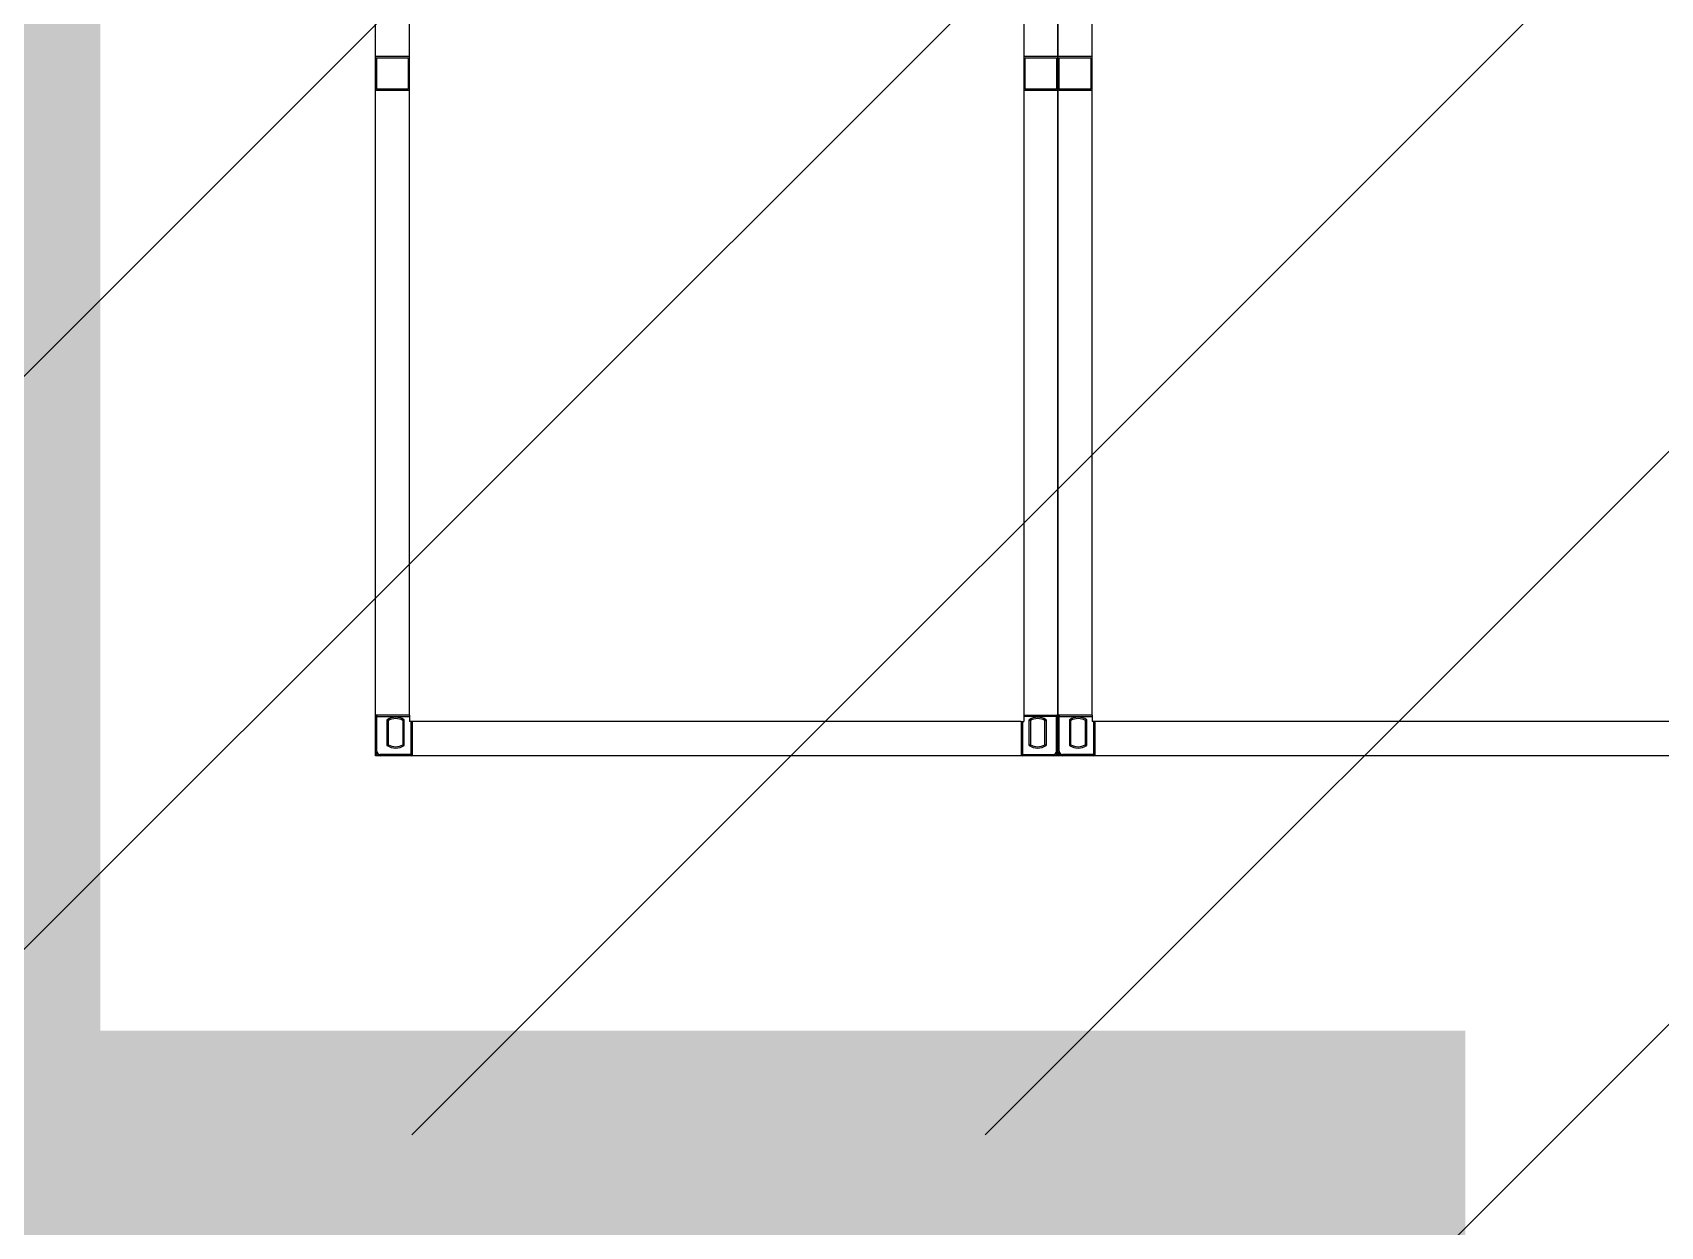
# Model space of a CAD drawing. Header units: millimetres. Extents: x 4080735 to 4152075, y -451436 to -400976.
# Drawn here: x 4146099.9 to 4146529.2, y -406991.5 to -406676.6 of the extents above; entities that cross this region are included whole.
import ezdxf

# ---------------------------------------------------------------- set-up
doc = ezdxf.new("R2010")
doc.units = ezdxf.units.MM
doc.header["$LTSCALE"] = 60
doc.layers.add('3', color=3, linetype='Continuous')

# ---------------------------------------------------------------- blocks, each defined once
blk = doc.blocks.new('KEY PLAN_NEW')
at = {"color": 253}
for p, q in [((-1460.86, -1608.38), (-1460.86, -1495.5)), ((-1406.86, -1495.5), (-1406.86, -1608.38)), ((-1400.86, -1608.38), (-1400.86, -1495.5)), ((-1463.86, -1550.44), (-1463.86, -1553.44)), ((-1463.86, -1550.44), (-1460.86, -1550.44)), ((-1463.74, -1553.32), (-1463.74, -1550.56)), ((-1463.74, -1550.56), (-1460.98, -1550.56)), ((-1460.98, -1550.56), (-1460.98, -1553.32)), ((-1460.98, -1550.56), (-1460.98, -1553.32)), ((-1460.86, -1553.44), (-1460.86, -1550.44)), ((-1406.86, -1550.44), (-1406.86, -1553.44)), ((-1406.86, -1550.44), (-1403.86, -1550.44)), ((-1406.74, -1553.32), (-1406.74, -1550.56)), ((-1406.74, -1550.56), (-1403.98, -1550.56)), ((-1403.98, -1550.56), (-1403.98, -1553.32)), ((-1403.98, -1550.56), (-1403.98, -1553.32)), ((-1403.86, -1553.44), (-1403.86, -1550.44)), ((-1403.86, -1550.44), (-1403.86, -1553.44)), ((-1403.86, -1550.44), (-1400.86, -1550.44)), ((-1403.74, -1553.32), (-1403.74, -1550.56)), ((-1403.74, -1550.56), (-1400.98, -1550.56)), ((-1400.98, -1550.56), (-1400.98, -1553.32)), ((-1400.98, -1550.56), (-1400.98, -1553.32)), ((-1400.86, -1553.44), (-1400.86, -1550.44)), ((-1460.86, -1553.44), (-1463.86, -1553.44)), ((-1460.98, -1553.32), (-1463.74, -1553.32)), ((-1403.86, -1553.44), (-1406.86, -1553.44)), ((-1403.98, -1553.32), (-1406.74, -1553.32)), ((-1400.86, -1553.44), (-1403.86, -1553.44)), ((-1400.98, -1553.32), (-1403.74, -1553.32)), ((-1460.86, -1608.38), (-1460.86, -1608.94)), ((-1406.86, -1608.38), (-1406.86, -1608.94)), ((-1400.86, -1608.38), (-1400.86, -1608.94)), ((-1460.62, -1608.94), (-1460.86, -1608.94)), ((-1407.1, -1608.94), (-1460.62, -1608.94)), ((-1407.1, -1608.94), (-1406.86, -1608.94)), ((-1400.62, -1608.94), (-1400.86, -1608.94)), ((-1347.1, -1608.94), (-1400.62, -1608.94))]:
    blk.add_line(p, q, dxfattribs=at)
at = {"color": 253, "linetype": 'Continuous'}
for p, q in [((-1460.86, -1608.38), (-1463.86, -1608.38)), ((-1463.74, -1608.38), (-1463.74, -1608.5)), ((-1406.86, -1608.38), (-1403.86, -1608.38)), ((-1403.98, -1608.38), (-1403.98, -1608.5)), ((-1400.86, -1608.38), (-1403.86, -1608.38)), ((-1403.74, -1608.38), (-1403.74, -1608.5)), ((-1463.74, -1608.5), (-1463.86, -1608.5)), ((-1463.74, -1608.5), (-1460.86, -1608.5)), ((-1463.74, -1611.53), (-1463.74, -1608.5)), ((-1462.84, -1608.78), (-1462.84, -1611.04)), ((-1462.72, -1610.98), (-1462.72, -1608.85)), ((-1461.45, -1608.85), (-1461.45, -1610.98)), ((-1461.33, -1611.04), (-1461.33, -1608.78)), ((-1460.74, -1608.94), (-1460.74, -1611.82)), ((-1460.62, -1608.94), (-1460.62, -1611.94)), ((-1407.1, -1608.94), (-1407.1, -1611.94)), ((-1406.98, -1608.94), (-1406.98, -1611.82)), ((-1403.98, -1608.5), (-1406.86, -1608.5)), ((-1406.4, -1611.04), (-1406.4, -1608.78)), ((-1406.28, -1608.85), (-1406.28, -1610.98)), ((-1405.01, -1610.98), (-1405.01, -1608.85)), ((-1404.89, -1608.78), (-1404.89, -1611.04)), ((-1403.98, -1608.5), (-1403.86, -1608.5)), ((-1403.98, -1611.53), (-1403.98, -1608.5)), ((-1403.74, -1608.5), (-1403.86, -1608.5)), ((-1403.74, -1608.5), (-1400.86, -1608.5)), ((-1403.74, -1611.53), (-1403.74, -1608.5)), ((-1402.84, -1608.78), (-1402.84, -1611.04)), ((-1402.72, -1610.98), (-1402.72, -1608.85)), ((-1401.45, -1608.85), (-1401.45, -1610.98)), ((-1401.33, -1611.04), (-1401.33, -1608.78)), ((-1400.74, -1608.94), (-1400.74, -1611.82)), ((-1400.62, -1608.94), (-1400.62, -1611.94)), ((-1463.74, -1611.53), (-1463.86, -1611.53)), ((-1463.74, -1611.82), (-1463.74, -1611.82)), ((-1463.74, -1611.82), (-1463.74, -1611.82)), ((-1463.45, -1611.82), (-1463.45, -1611.94)), ((-1460.74, -1611.82), (-1463.45, -1611.82)), ((-1460.74, -1611.94), (-1460.74, -1611.82)), ((-1460.62, -1611.82), (-1460.74, -1611.82)), ((-1407.1, -1611.82), (-1406.98, -1611.82)), ((-1406.98, -1611.94), (-1406.98, -1611.82)), ((-1406.98, -1611.82), (-1404.27, -1611.82)), ((-1404.27, -1611.82), (-1404.27, -1611.94)), ((-1403.98, -1611.53), (-1403.86, -1611.53)), ((-1403.98, -1611.82), (-1403.98, -1611.82)), ((-1403.98, -1611.82), (-1403.98, -1611.82)), ((-1403.74, -1611.53), (-1403.86, -1611.53)), ((-1403.74, -1611.82), (-1403.74, -1611.82)), ((-1403.74, -1611.82), (-1403.74, -1611.82)), ((-1403.45, -1611.82), (-1403.45, -1611.94)), ((-1400.74, -1611.82), (-1403.45, -1611.82)), ((-1400.74, -1611.94), (-1400.74, -1611.82)), ((-1400.62, -1611.82), (-1400.74, -1611.82))]:
    blk.add_line(p, q, dxfattribs=at)
at = {"color": 253}
for points in [[(-1463.86, -1491.94), (-1403.86, -1491.94), (-1403.86, -1611.94), (-1463.86, -1611.94)], [(-1403.86, -1491.94), (-1343.86, -1491.94), (-1343.86, -1611.94), (-1403.86, -1611.94)]]:
    blk.add_lwpolyline(points, close=True, dxfattribs=at)
at = {"color": 253, "linetype": 'Continuous'}
for centre, radius, start, end in [((-1463.74, -1608.5), 0.12, 90, 180), ((-1403.98, -1608.5), 0.12, 0, 90), ((-1403.74, -1608.5), 0.12, 90, 180), ((-1462.08, -1609.91), 1.36, 56.2792, 123.7208), ((-1462.08, -1609.91), 1.24, 59.1964, 120.8036), ((-1405.64, -1609.91), 1.36, 56.2792, 123.7208), ((-1405.64, -1609.91), 1.24, 59.1964, 120.8036), ((-1402.08, -1609.91), 1.36, 56.2792, 123.7208), ((-1402.08, -1609.91), 1.24, 59.1964, 120.8036), ((-1462.08, -1609.91), 1.36, 236.2792, 303.7208), ((-1462.08, -1609.91), 1.24, 239.1964, 300.8036), ((-1405.64, -1609.91), 1.36, 236.2792, 303.7208), ((-1405.64, -1609.91), 1.24, 239.1964, 300.8036), ((-1402.08, -1609.91), 1.36, 236.2792, 303.7208), ((-1402.08, -1609.91), 1.24, 239.1964, 300.8036), ((-1463.45, -1611.53), 0.41, 180, 270), ((-1463.45, -1611.53), 0.29, 180, 270), ((-1460.74, -1611.82), 0.12, 270, 0), ((-1406.98, -1611.82), 0.12, 180, 270), ((-1404.27, -1611.53), 0.41, 270, 0), ((-1404.27, -1611.53), 0.29, 270, 0), ((-1403.45, -1611.53), 0.41, 180, 270), ((-1403.45, -1611.53), 0.29, 180, 270), ((-1400.74, -1611.82), 0.12, 270, 0)]:
    blk.add_arc(centre, radius, start, end, dxfattribs=at)
for points, knots in [([(-1462.84, -1608.78), (-1462.84, -1608.78, 46), (-1462.84, -1608.78, 46), (-1462.83, -1608.78, 46), (-1462.83, -1608.78, 46), (-1462.83, -1608.78, 46), (-1462.83, -1608.79, 46), (-1462.83, -1608.79, 46), (-1462.82, -1608.79, 46), (-1462.82, -1608.79, 46), (-1462.81, -1608.8, 46), (-1462.81, -1608.8, 46), (-1462.8, -1608.8, 46), (-1462.8, -1608.8, 46), (-1462.8, -1608.8, 46), (-1462.8, -1608.8, 46), (-1462.79, -1608.81, 46), (-1462.79, -1608.81, 46), (-1462.79, -1608.81, 46), (-1462.79, -1608.81, 46), (-1462.78, -1608.81, 46), (-1462.78, -1608.82, 46), (-1462.77, -1608.82, 46), (-1462.77, -1608.82, 46), (-1462.76, -1608.82, 46), (-1462.76, -1608.82, 46), (-1462.76, -1608.82, 46), (-1462.76, -1608.82, 46), (-1462.76, -1608.83, 46), (-1462.76, -1608.83, 46), (-1462.75, -1608.83, 46), (-1462.75, -1608.83, 46), (-1462.74, -1608.83, 46), (-1462.74, -1608.83, 46), (-1462.74, -1608.84, 46), (-1462.74, -1608.84, 46), (-1462.74, -1608.84, 46), (-1462.74, -1608.84, 46), (-1462.73, -1608.84, 46), (-1462.73, -1608.84, 46), (-1462.73, -1608.84, 46), (-1462.73, -1608.84, 46), (-1462.73, -1608.84, 46), (-1462.72, -1608.84, 46), (-1462.72, -1608.85, 46), (-1462.72, -1608.85, 46), (-1462.72, -1608.85, 46), (-1462.72, -1608.85, 46), (-1462.72, -1608.85, 46), (-1462.72, -1608.85, 46), (-1462.72, -1608.85, 46), (-1462.72, -1608.85, 46), (-1462.72, -1608.85, 46), (-1462.72, -1608.85, 46)], [0, 0, 0, 0, 0.00782, 0.00782, 0.015639, 0.031279, 0.031279, 0.062557, 0.062557, 0.125114, 0.125114, 0.187671, 0.187671, 0.21895, 0.21895, 0.234589, 0.234589, 0.250228, 0.250228, 0.312785, 0.312785, 0.375342, 0.375342, 0.437899, 0.437899, 0.453538, 0.453538, 0.469178, 0.469178, 0.500456, 0.500456, 0.563013, 0.563013, 0.62557, 0.62557, 0.641209, 0.641209, 0.656849, 0.656849, 0.688127, 0.688127, 0.750684, 0.750684, 0.813241, 0.813241, 0.828881, 0.828881, 0.84452, 0.84452, 0.875798, 0.875798, 0.938355, 1, 1, 1, 1]), ([(-1461.45, -1608.85), (-1461.45, -1608.85, 46), (-1461.45, -1608.85, 46), (-1461.45, -1608.85, 46), (-1461.44, -1608.85, 46), (-1461.44, -1608.85, 46), (-1461.44, -1608.85, 46), (-1461.44, -1608.85, 46), (-1461.44, -1608.85, 46), (-1461.44, -1608.85, 46), (-1461.44, -1608.84, 46), (-1461.44, -1608.84, 46), (-1461.43, -1608.84, 46), (-1461.43, -1608.84, 46), (-1461.43, -1608.84, 46), (-1461.43, -1608.84, 46), (-1461.43, -1608.84, 46), (-1461.43, -1608.84, 46), (-1461.43, -1608.84, 46), (-1461.43, -1608.84, 46), (-1461.42, -1608.83, 46), (-1461.42, -1608.83, 46), (-1461.41, -1608.83, 46), (-1461.41, -1608.83, 46), (-1461.41, -1608.83, 46), (-1461.41, -1608.83, 46), (-1461.4, -1608.82, 46), (-1461.4, -1608.82, 46), (-1461.4, -1608.82, 46), (-1461.4, -1608.82, 46), (-1461.4, -1608.82, 46), (-1461.39, -1608.82, 46), (-1461.39, -1608.82, 46), (-1461.38, -1608.81, 46), (-1461.38, -1608.81, 46), (-1461.37, -1608.81, 46), (-1461.37, -1608.81, 46), (-1461.37, -1608.81, 46), (-1461.37, -1608.8, 46), (-1461.37, -1608.8, 46), (-1461.36, -1608.8, 46), (-1461.36, -1608.8, 46), (-1461.36, -1608.8, 46), (-1461.35, -1608.8, 46), (-1461.35, -1608.79, 46), (-1461.34, -1608.79, 46), (-1461.34, -1608.79, 46), (-1461.33, -1608.79, 46), (-1461.33, -1608.78, 46), (-1461.33, -1608.78, 46), (-1461.33, -1608.78, 46), (-1461.33, -1608.78, 46), (-1461.33, -1608.78, 46), (-1461.33, -1608.78, 46)], [0, 0, 0, 0, 0.06206, 0.12459, 0.12459, 0.155854, 0.155854, 0.171487, 0.171487, 0.187119, 0.187119, 0.249648, 0.249648, 0.312178, 0.312178, 0.343442, 0.343442, 0.359075, 0.359075, 0.374707, 0.374707, 0.437236, 0.437236, 0.499766, 0.499766, 0.53103, 0.53103, 0.546663, 0.546663, 0.562295, 0.562295, 0.624824, 0.624824, 0.687353, 0.687353, 0.749883, 0.749883, 0.765515, 0.765515, 0.781147, 0.781147, 0.812412, 0.812412, 0.874941, 0.874941, 0.937471, 0.937471, 0.968735, 0.968735, 0.984368, 0.992184, 0.992184, 1, 1, 1, 1]), ([(-1406.28, -1608.85), (-1406.28, -1608.85, 46), (-1406.28, -1608.85, 46), (-1406.28, -1608.85, 46), (-1406.28, -1608.85, 46), (-1406.28, -1608.85, 46), (-1406.28, -1608.85, 46), (-1406.28, -1608.85, 46), (-1406.28, -1608.85, 46), (-1406.28, -1608.85, 46), (-1406.28, -1608.84, 46), (-1406.29, -1608.84, 46), (-1406.29, -1608.84, 46), (-1406.29, -1608.84, 46), (-1406.29, -1608.84, 46), (-1406.29, -1608.84, 46), (-1406.3, -1608.84, 46), (-1406.3, -1608.84, 46), (-1406.3, -1608.84, 46), (-1406.3, -1608.84, 46), (-1406.3, -1608.83, 46), (-1406.3, -1608.83, 46), (-1406.31, -1608.83, 46), (-1406.31, -1608.83, 46), (-1406.32, -1608.83, 46), (-1406.32, -1608.83, 46), (-1406.32, -1608.82, 46), (-1406.32, -1608.82, 46), (-1406.32, -1608.82, 46), (-1406.32, -1608.82, 46), (-1406.33, -1608.82, 46), (-1406.33, -1608.82, 46), (-1406.34, -1608.82, 46), (-1406.34, -1608.81, 46), (-1406.35, -1608.81, 46), (-1406.35, -1608.81, 46), (-1406.35, -1608.81, 46), (-1406.35, -1608.81, 46), (-1406.36, -1608.8, 46), (-1406.36, -1608.8, 46), (-1406.36, -1608.8, 46), (-1406.36, -1608.8, 46), (-1406.37, -1608.8, 46), (-1406.37, -1608.8, 46), (-1406.38, -1608.79, 46), (-1406.38, -1608.79, 46), (-1406.39, -1608.79, 46), (-1406.39, -1608.79, 46), (-1406.39, -1608.78, 46), (-1406.39, -1608.78, 46), (-1406.39, -1608.78, 46), (-1406.4, -1608.78, 46), (-1406.4, -1608.78, 46), (-1406.4, -1608.78, 46)], [0, 0, 0, 0, 0.06206, 0.12459, 0.12459, 0.155854, 0.155854, 0.171487, 0.171487, 0.187119, 0.187119, 0.249648, 0.249648, 0.312178, 0.312178, 0.343442, 0.343442, 0.359075, 0.359075, 0.374707, 0.374707, 0.437236, 0.437236, 0.499766, 0.499766, 0.53103, 0.53103, 0.546663, 0.546663, 0.562295, 0.562295, 0.624824, 0.624824, 0.687353, 0.687353, 0.749883, 0.749883, 0.765515, 0.765515, 0.781147, 0.781147, 0.812412, 0.812412, 0.874941, 0.874941, 0.937471, 0.937471, 0.968735, 0.968735, 0.984368, 0.992184, 0.992184, 1, 1, 1, 1]), ([(-1404.89, -1608.78), (-1404.89, -1608.78, 46), (-1404.89, -1608.78, 46), (-1404.89, -1608.78, 46), (-1404.89, -1608.78, 46), (-1404.89, -1608.78, 46), (-1404.89, -1608.79, 46), (-1404.9, -1608.79, 46), (-1404.9, -1608.79, 46), (-1404.91, -1608.79, 46), (-1404.91, -1608.8, 46), (-1404.92, -1608.8, 46), (-1404.92, -1608.8, 46), (-1404.92, -1608.8, 46), (-1404.93, -1608.8, 46), (-1404.93, -1608.8, 46), (-1404.93, -1608.81, 46), (-1404.93, -1608.81, 46), (-1404.93, -1608.81, 46), (-1404.94, -1608.81, 46), (-1404.94, -1608.81, 46), (-1404.95, -1608.82, 46), (-1404.95, -1608.82, 46), (-1404.96, -1608.82, 46), (-1404.96, -1608.82, 46), (-1404.96, -1608.82, 46), (-1404.96, -1608.82, 46), (-1404.96, -1608.82, 46), (-1404.97, -1608.83, 46), (-1404.97, -1608.83, 46), (-1404.97, -1608.83, 46), (-1404.97, -1608.83, 46), (-1404.98, -1608.83, 46), (-1404.98, -1608.83, 46), (-1404.99, -1608.84, 46), (-1404.99, -1608.84, 46), (-1404.99, -1608.84, 46), (-1404.99, -1608.84, 46), (-1404.99, -1608.84, 46), (-1404.99, -1608.84, 46), (-1404.99, -1608.84, 46), (-1404.99, -1608.84, 46), (-1405, -1608.84, 46), (-1405, -1608.84, 46), (-1405, -1608.85, 46), (-1405, -1608.85, 46), (-1405, -1608.85, 46), (-1405, -1608.85, 46), (-1405, -1608.85, 46), (-1405, -1608.85, 46), (-1405.01, -1608.85, 46), (-1405.01, -1608.85, 46), (-1405.01, -1608.85, 46), (-1405.01, -1608.85, 46)], [0, 0, 0, 0, 0.00782, 0.00782, 0.015639, 0.031279, 0.031279, 0.062557, 0.062557, 0.125114, 0.125114, 0.187671, 0.187671, 0.21895, 0.21895, 0.234589, 0.234589, 0.250228, 0.250228, 0.312785, 0.312785, 0.375342, 0.375342, 0.437899, 0.437899, 0.453538, 0.453538, 0.469178, 0.469178, 0.500456, 0.500456, 0.563013, 0.563013, 0.62557, 0.62557, 0.641209, 0.641209, 0.656849, 0.656849, 0.688127, 0.688127, 0.750684, 0.750684, 0.813241, 0.813241, 0.828881, 0.828881, 0.84452, 0.84452, 0.875798, 0.875798, 0.938355, 1, 1, 1, 1]), ([(-1402.84, -1608.78), (-1402.84, -1608.78, 46), (-1402.84, -1608.78, 46), (-1402.83, -1608.78, 46), (-1402.83, -1608.78, 46), (-1402.83, -1608.78, 46), (-1402.83, -1608.79, 46), (-1402.83, -1608.79, 46), (-1402.82, -1608.79, 46), (-1402.82, -1608.79, 46), (-1402.81, -1608.8, 46), (-1402.81, -1608.8, 46), (-1402.8, -1608.8, 46), (-1402.8, -1608.8, 46), (-1402.8, -1608.8, 46), (-1402.8, -1608.8, 46), (-1402.79, -1608.81, 46), (-1402.79, -1608.81, 46), (-1402.79, -1608.81, 46), (-1402.79, -1608.81, 46), (-1402.78, -1608.81, 46), (-1402.78, -1608.82, 46), (-1402.77, -1608.82, 46), (-1402.77, -1608.82, 46), (-1402.76, -1608.82, 46), (-1402.76, -1608.82, 46), (-1402.76, -1608.82, 46), (-1402.76, -1608.82, 46), (-1402.76, -1608.83, 46), (-1402.76, -1608.83, 46), (-1402.75, -1608.83, 46), (-1402.75, -1608.83, 46), (-1402.74, -1608.83, 46), (-1402.74, -1608.83, 46), (-1402.74, -1608.84, 46), (-1402.74, -1608.84, 46), (-1402.74, -1608.84, 46), (-1402.74, -1608.84, 46), (-1402.73, -1608.84, 46), (-1402.73, -1608.84, 46), (-1402.73, -1608.84, 46), (-1402.73, -1608.84, 46), (-1402.73, -1608.84, 46), (-1402.72, -1608.84, 46), (-1402.72, -1608.85, 46), (-1402.72, -1608.85, 46), (-1402.72, -1608.85, 46), (-1402.72, -1608.85, 46), (-1402.72, -1608.85, 46), (-1402.72, -1608.85, 46), (-1402.72, -1608.85, 46), (-1402.72, -1608.85, 46), (-1402.72, -1608.85, 46), (-1402.72, -1608.85, 46)], [0, 0, 0, 0, 0.00782, 0.00782, 0.015639, 0.031279, 0.031279, 0.062557, 0.062557, 0.125114, 0.125114, 0.187671, 0.187671, 0.21895, 0.21895, 0.234589, 0.234589, 0.250228, 0.250228, 0.312785, 0.312785, 0.375342, 0.375342, 0.437899, 0.437899, 0.453538, 0.453538, 0.469178, 0.469178, 0.500456, 0.500456, 0.563013, 0.563013, 0.62557, 0.62557, 0.641209, 0.641209, 0.656849, 0.656849, 0.688127, 0.688127, 0.750684, 0.750684, 0.813241, 0.813241, 0.828881, 0.828881, 0.84452, 0.84452, 0.875798, 0.875798, 0.938355, 1, 1, 1, 1]), ([(-1401.45, -1608.85), (-1401.45, -1608.85, 46), (-1401.45, -1608.85, 46), (-1401.45, -1608.85, 46), (-1401.44, -1608.85, 46), (-1401.44, -1608.85, 46), (-1401.44, -1608.85, 46), (-1401.44, -1608.85, 46), (-1401.44, -1608.85, 46), (-1401.44, -1608.85, 46), (-1401.44, -1608.84, 46), (-1401.44, -1608.84, 46), (-1401.43, -1608.84, 46), (-1401.43, -1608.84, 46), (-1401.43, -1608.84, 46), (-1401.43, -1608.84, 46), (-1401.43, -1608.84, 46), (-1401.43, -1608.84, 46), (-1401.43, -1608.84, 46), (-1401.43, -1608.84, 46), (-1401.42, -1608.83, 46), (-1401.42, -1608.83, 46), (-1401.41, -1608.83, 46), (-1401.41, -1608.83, 46), (-1401.41, -1608.83, 46), (-1401.41, -1608.83, 46), (-1401.4, -1608.82, 46), (-1401.4, -1608.82, 46), (-1401.4, -1608.82, 46), (-1401.4, -1608.82, 46), (-1401.4, -1608.82, 46), (-1401.39, -1608.82, 46), (-1401.39, -1608.82, 46), (-1401.38, -1608.81, 46), (-1401.38, -1608.81, 46), (-1401.37, -1608.81, 46), (-1401.37, -1608.81, 46), (-1401.37, -1608.81, 46), (-1401.37, -1608.8, 46), (-1401.37, -1608.8, 46), (-1401.36, -1608.8, 46), (-1401.36, -1608.8, 46), (-1401.36, -1608.8, 46), (-1401.35, -1608.8, 46), (-1401.35, -1608.79, 46), (-1401.34, -1608.79, 46), (-1401.34, -1608.79, 46), (-1401.33, -1608.79, 46), (-1401.33, -1608.78, 46), (-1401.33, -1608.78, 46), (-1401.33, -1608.78, 46), (-1401.33, -1608.78, 46), (-1401.33, -1608.78, 46), (-1401.33, -1608.78, 46)], [0, 0, 0, 0, 0.06206, 0.12459, 0.12459, 0.155854, 0.155854, 0.171487, 0.171487, 0.187119, 0.187119, 0.249648, 0.249648, 0.312178, 0.312178, 0.343442, 0.343442, 0.359075, 0.359075, 0.374707, 0.374707, 0.437236, 0.437236, 0.499766, 0.499766, 0.53103, 0.53103, 0.546663, 0.546663, 0.562295, 0.562295, 0.624824, 0.624824, 0.687353, 0.687353, 0.749883, 0.749883, 0.765515, 0.765515, 0.781147, 0.781147, 0.812412, 0.812412, 0.874941, 0.874941, 0.937471, 0.937471, 0.968735, 0.968735, 0.984368, 0.992184, 0.992184, 1, 1, 1, 1]), ([(-1462.84, -1611.04), (-1462.84, -1611.04, 46), (-1462.84, -1611.04, 46), (-1462.83, -1611.04, 46), (-1462.83, -1611.04, 46), (-1462.83, -1611.04, 46), (-1462.83, -1611.04, 46), (-1462.83, -1611.04, 46), (-1462.82, -1611.04, 46), (-1462.82, -1611.03, 46), (-1462.81, -1611.03, 46), (-1462.81, -1611.03, 46), (-1462.8, -1611.03, 46), (-1462.8, -1611.03, 46), (-1462.8, -1611.02, 46), (-1462.8, -1611.02, 46), (-1462.79, -1611.02, 46), (-1462.79, -1611.02, 46), (-1462.79, -1611.02, 46), (-1462.79, -1611.02, 46), (-1462.78, -1611.01, 46), (-1462.78, -1611.01, 46), (-1462.77, -1611.01, 46), (-1462.77, -1611.01, 46), (-1462.76, -1611, 46), (-1462.76, -1611, 46), (-1462.76, -1611, 46), (-1462.76, -1611, 46), (-1462.76, -1611, 46), (-1462.76, -1611, 46), (-1462.75, -1611, 46), (-1462.75, -1611, 46), (-1462.74, -1610.99, 46), (-1462.74, -1610.99, 46), (-1462.74, -1610.99, 46), (-1462.74, -1610.99, 46), (-1462.74, -1610.99, 46), (-1462.74, -1610.99, 46), (-1462.73, -1610.99, 46), (-1462.73, -1610.99, 46), (-1462.73, -1610.99, 46), (-1462.73, -1610.99, 46), (-1462.73, -1610.98, 46), (-1462.72, -1610.98, 46), (-1462.72, -1610.98, 46), (-1462.72, -1610.98, 46), (-1462.72, -1610.98, 46), (-1462.72, -1610.98, 46), (-1462.72, -1610.98, 46), (-1462.72, -1610.98, 46), (-1462.72, -1610.98, 46), (-1462.72, -1610.98, 46), (-1462.72, -1610.98, 46), (-1462.72, -1610.98, 46)], [0, 0, 0, 0, 0.00782, 0.00782, 0.015639, 0.031279, 0.031279, 0.062557, 0.062557, 0.125114, 0.125114, 0.187671, 0.187671, 0.21895, 0.21895, 0.234589, 0.234589, 0.250228, 0.250228, 0.312785, 0.312785, 0.375342, 0.375342, 0.437899, 0.437899, 0.453538, 0.453538, 0.469178, 0.469178, 0.500456, 0.500456, 0.563013, 0.563013, 0.62557, 0.62557, 0.641209, 0.641209, 0.656849, 0.656849, 0.688127, 0.688127, 0.750684, 0.750684, 0.813241, 0.813241, 0.828881, 0.828881, 0.84452, 0.84452, 0.875798, 0.875798, 0.938355, 1, 1, 1, 1]), ([(-1461.45, -1610.98), (-1461.45, -1610.98, 46), (-1461.45, -1610.98, 46), (-1461.45, -1610.98, 46), (-1461.44, -1610.98, 46), (-1461.44, -1610.98, 46), (-1461.44, -1610.98, 46), (-1461.44, -1610.98, 46), (-1461.44, -1610.98, 46), (-1461.44, -1610.98, 46), (-1461.44, -1610.98, 46), (-1461.44, -1610.98, 46), (-1461.43, -1610.99, 46), (-1461.43, -1610.99, 46), (-1461.43, -1610.99, 46), (-1461.43, -1610.99, 46), (-1461.43, -1610.99, 46), (-1461.43, -1610.99, 46), (-1461.43, -1610.99, 46), (-1461.43, -1610.99, 46), (-1461.42, -1610.99, 46), (-1461.42, -1610.99, 46), (-1461.41, -1611, 46), (-1461.41, -1611, 46), (-1461.41, -1611, 46), (-1461.41, -1611, 46), (-1461.4, -1611, 46), (-1461.4, -1611, 46), (-1461.4, -1611, 46), (-1461.4, -1611, 46), (-1461.4, -1611.01, 46), (-1461.39, -1611.01, 46), (-1461.39, -1611.01, 46), (-1461.38, -1611.01, 46), (-1461.38, -1611.02, 46), (-1461.37, -1611.02, 46), (-1461.37, -1611.02, 46), (-1461.37, -1611.02, 46), (-1461.37, -1611.02, 46), (-1461.37, -1611.02, 46), (-1461.36, -1611.03, 46), (-1461.36, -1611.03, 46), (-1461.36, -1611.03, 46), (-1461.35, -1611.03, 46), (-1461.35, -1611.03, 46), (-1461.34, -1611.04, 46), (-1461.34, -1611.04, 46), (-1461.33, -1611.04, 46), (-1461.33, -1611.04, 46), (-1461.33, -1611.04, 46), (-1461.33, -1611.04, 46), (-1461.33, -1611.04, 46), (-1461.33, -1611.04, 46), (-1461.33, -1611.04, 46)], [0, 0, 0, 0, 0.06206, 0.12459, 0.12459, 0.155854, 0.155854, 0.171487, 0.171487, 0.187119, 0.187119, 0.249648, 0.249648, 0.312178, 0.312178, 0.343442, 0.343442, 0.359075, 0.359075, 0.374707, 0.374707, 0.437236, 0.437236, 0.499766, 0.499766, 0.53103, 0.53103, 0.546663, 0.546663, 0.562295, 0.562295, 0.624824, 0.624824, 0.687353, 0.687353, 0.749883, 0.749883, 0.765515, 0.765515, 0.781147, 0.781147, 0.812412, 0.812412, 0.874941, 0.874941, 0.937471, 0.937471, 0.968735, 0.968735, 0.984368, 0.992184, 0.992184, 1, 1, 1, 1]), ([(-1406.28, -1610.98), (-1406.28, -1610.98, 46), (-1406.28, -1610.98, 46), (-1406.28, -1610.98, 46), (-1406.28, -1610.98, 46), (-1406.28, -1610.98, 46), (-1406.28, -1610.98, 46), (-1406.28, -1610.98, 46), (-1406.28, -1610.98, 46), (-1406.28, -1610.98, 46), (-1406.28, -1610.98, 46), (-1406.29, -1610.98, 46), (-1406.29, -1610.99, 46), (-1406.29, -1610.99, 46), (-1406.29, -1610.99, 46), (-1406.29, -1610.99, 46), (-1406.3, -1610.99, 46), (-1406.3, -1610.99, 46), (-1406.3, -1610.99, 46), (-1406.3, -1610.99, 46), (-1406.3, -1610.99, 46), (-1406.3, -1610.99, 46), (-1406.31, -1611, 46), (-1406.31, -1611, 46), (-1406.32, -1611, 46), (-1406.32, -1611, 46), (-1406.32, -1611, 46), (-1406.32, -1611, 46), (-1406.32, -1611, 46), (-1406.32, -1611, 46), (-1406.33, -1611.01, 46), (-1406.33, -1611.01, 46), (-1406.34, -1611.01, 46), (-1406.34, -1611.01, 46), (-1406.35, -1611.02, 46), (-1406.35, -1611.02, 46), (-1406.35, -1611.02, 46), (-1406.35, -1611.02, 46), (-1406.36, -1611.02, 46), (-1406.36, -1611.02, 46), (-1406.36, -1611.03, 46), (-1406.36, -1611.03, 46), (-1406.37, -1611.03, 46), (-1406.37, -1611.03, 46), (-1406.38, -1611.03, 46), (-1406.38, -1611.04, 46), (-1406.39, -1611.04, 46), (-1406.39, -1611.04, 46), (-1406.39, -1611.04, 46), (-1406.39, -1611.04, 46), (-1406.39, -1611.04, 46), (-1406.4, -1611.04, 46), (-1406.4, -1611.04, 46), (-1406.4, -1611.04, 46)], [0, 0, 0, 0, 0.06206, 0.12459, 0.12459, 0.155854, 0.155854, 0.171487, 0.171487, 0.187119, 0.187119, 0.249648, 0.249648, 0.312178, 0.312178, 0.343442, 0.343442, 0.359075, 0.359075, 0.374707, 0.374707, 0.437236, 0.437236, 0.499766, 0.499766, 0.53103, 0.53103, 0.546663, 0.546663, 0.562295, 0.562295, 0.624824, 0.624824, 0.687353, 0.687353, 0.749883, 0.749883, 0.765515, 0.765515, 0.781147, 0.781147, 0.812412, 0.812412, 0.874941, 0.874941, 0.937471, 0.937471, 0.968735, 0.968735, 0.984368, 0.992184, 0.992184, 1, 1, 1, 1]), ([(-1404.89, -1611.04), (-1404.89, -1611.04, 46), (-1404.89, -1611.04, 46), (-1404.89, -1611.04, 46), (-1404.89, -1611.04, 46), (-1404.89, -1611.04, 46), (-1404.89, -1611.04, 46), (-1404.9, -1611.04, 46), (-1404.9, -1611.04, 46), (-1404.91, -1611.03, 46), (-1404.91, -1611.03, 46), (-1404.92, -1611.03, 46), (-1404.92, -1611.03, 46), (-1404.92, -1611.03, 46), (-1404.93, -1611.02, 46), (-1404.93, -1611.02, 46), (-1404.93, -1611.02, 46), (-1404.93, -1611.02, 46), (-1404.93, -1611.02, 46), (-1404.94, -1611.02, 46), (-1404.94, -1611.01, 46), (-1404.95, -1611.01, 46), (-1404.95, -1611.01, 46), (-1404.96, -1611.01, 46), (-1404.96, -1611, 46), (-1404.96, -1611, 46), (-1404.96, -1611, 46), (-1404.96, -1611, 46), (-1404.97, -1611, 46), (-1404.97, -1611, 46), (-1404.97, -1611, 46), (-1404.97, -1611, 46), (-1404.98, -1610.99, 46), (-1404.98, -1610.99, 46), (-1404.99, -1610.99, 46), (-1404.99, -1610.99, 46), (-1404.99, -1610.99, 46), (-1404.99, -1610.99, 46), (-1404.99, -1610.99, 46), (-1404.99, -1610.99, 46), (-1404.99, -1610.99, 46), (-1404.99, -1610.99, 46), (-1405, -1610.98, 46), (-1405, -1610.98, 46), (-1405, -1610.98, 46), (-1405, -1610.98, 46), (-1405, -1610.98, 46), (-1405, -1610.98, 46), (-1405, -1610.98, 46), (-1405, -1610.98, 46), (-1405.01, -1610.98, 46), (-1405.01, -1610.98, 46), (-1405.01, -1610.98, 46), (-1405.01, -1610.98, 46)], [0, 0, 0, 0, 0.00782, 0.00782, 0.015639, 0.031279, 0.031279, 0.062557, 0.062557, 0.125114, 0.125114, 0.187671, 0.187671, 0.21895, 0.21895, 0.234589, 0.234589, 0.250228, 0.250228, 0.312785, 0.312785, 0.375342, 0.375342, 0.437899, 0.437899, 0.453538, 0.453538, 0.469178, 0.469178, 0.500456, 0.500456, 0.563013, 0.563013, 0.62557, 0.62557, 0.641209, 0.641209, 0.656849, 0.656849, 0.688127, 0.688127, 0.750684, 0.750684, 0.813241, 0.813241, 0.828881, 0.828881, 0.84452, 0.84452, 0.875798, 0.875798, 0.938355, 1, 1, 1, 1]), ([(-1402.84, -1611.04), (-1402.84, -1611.04, 46), (-1402.84, -1611.04, 46), (-1402.83, -1611.04, 46), (-1402.83, -1611.04, 46), (-1402.83, -1611.04, 46), (-1402.83, -1611.04, 46), (-1402.83, -1611.04, 46), (-1402.82, -1611.04, 46), (-1402.82, -1611.03, 46), (-1402.81, -1611.03, 46), (-1402.81, -1611.03, 46), (-1402.8, -1611.03, 46), (-1402.8, -1611.03, 46), (-1402.8, -1611.02, 46), (-1402.8, -1611.02, 46), (-1402.79, -1611.02, 46), (-1402.79, -1611.02, 46), (-1402.79, -1611.02, 46), (-1402.79, -1611.02, 46), (-1402.78, -1611.01, 46), (-1402.78, -1611.01, 46), (-1402.77, -1611.01, 46), (-1402.77, -1611.01, 46), (-1402.76, -1611, 46), (-1402.76, -1611, 46), (-1402.76, -1611, 46), (-1402.76, -1611, 46), (-1402.76, -1611, 46), (-1402.76, -1611, 46), (-1402.75, -1611, 46), (-1402.75, -1611, 46), (-1402.74, -1610.99, 46), (-1402.74, -1610.99, 46), (-1402.74, -1610.99, 46), (-1402.74, -1610.99, 46), (-1402.74, -1610.99, 46), (-1402.74, -1610.99, 46), (-1402.73, -1610.99, 46), (-1402.73, -1610.99, 46), (-1402.73, -1610.99, 46), (-1402.73, -1610.99, 46), (-1402.73, -1610.98, 46), (-1402.72, -1610.98, 46), (-1402.72, -1610.98, 46), (-1402.72, -1610.98, 46), (-1402.72, -1610.98, 46), (-1402.72, -1610.98, 46), (-1402.72, -1610.98, 46), (-1402.72, -1610.98, 46), (-1402.72, -1610.98, 46), (-1402.72, -1610.98, 46), (-1402.72, -1610.98, 46), (-1402.72, -1610.98, 46)], [0, 0, 0, 0, 0.00782, 0.00782, 0.015639, 0.031279, 0.031279, 0.062557, 0.062557, 0.125114, 0.125114, 0.187671, 0.187671, 0.21895, 0.21895, 0.234589, 0.234589, 0.250228, 0.250228, 0.312785, 0.312785, 0.375342, 0.375342, 0.437899, 0.437899, 0.453538, 0.453538, 0.469178, 0.469178, 0.500456, 0.500456, 0.563013, 0.563013, 0.62557, 0.62557, 0.641209, 0.641209, 0.656849, 0.656849, 0.688127, 0.688127, 0.750684, 0.750684, 0.813241, 0.813241, 0.828881, 0.828881, 0.84452, 0.84452, 0.875798, 0.875798, 0.938355, 1, 1, 1, 1]), ([(-1401.45, -1610.98), (-1401.45, -1610.98, 46), (-1401.45, -1610.98, 46), (-1401.45, -1610.98, 46), (-1401.44, -1610.98, 46), (-1401.44, -1610.98, 46), (-1401.44, -1610.98, 46), (-1401.44, -1610.98, 46), (-1401.44, -1610.98, 46), (-1401.44, -1610.98, 46), (-1401.44, -1610.98, 46), (-1401.44, -1610.98, 46), (-1401.43, -1610.99, 46), (-1401.43, -1610.99, 46), (-1401.43, -1610.99, 46), (-1401.43, -1610.99, 46), (-1401.43, -1610.99, 46), (-1401.43, -1610.99, 46), (-1401.43, -1610.99, 46), (-1401.43, -1610.99, 46), (-1401.42, -1610.99, 46), (-1401.42, -1610.99, 46), (-1401.41, -1611, 46), (-1401.41, -1611, 46), (-1401.41, -1611, 46), (-1401.41, -1611, 46), (-1401.4, -1611, 46), (-1401.4, -1611, 46), (-1401.4, -1611, 46), (-1401.4, -1611, 46), (-1401.4, -1611.01, 46), (-1401.39, -1611.01, 46), (-1401.39, -1611.01, 46), (-1401.38, -1611.01, 46), (-1401.38, -1611.02, 46), (-1401.37, -1611.02, 46), (-1401.37, -1611.02, 46), (-1401.37, -1611.02, 46), (-1401.37, -1611.02, 46), (-1401.37, -1611.02, 46), (-1401.36, -1611.03, 46), (-1401.36, -1611.03, 46), (-1401.36, -1611.03, 46), (-1401.35, -1611.03, 46), (-1401.35, -1611.03, 46), (-1401.34, -1611.04, 46), (-1401.34, -1611.04, 46), (-1401.33, -1611.04, 46), (-1401.33, -1611.04, 46), (-1401.33, -1611.04, 46), (-1401.33, -1611.04, 46), (-1401.33, -1611.04, 46), (-1401.33, -1611.04, 46), (-1401.33, -1611.04, 46)], [0, 0, 0, 0, 0.06206, 0.12459, 0.12459, 0.155854, 0.155854, 0.171487, 0.171487, 0.187119, 0.187119, 0.249648, 0.249648, 0.312178, 0.312178, 0.343442, 0.343442, 0.359075, 0.359075, 0.374707, 0.374707, 0.437236, 0.437236, 0.499766, 0.499766, 0.53103, 0.53103, 0.546663, 0.546663, 0.562295, 0.562295, 0.624824, 0.624824, 0.687353, 0.687353, 0.749883, 0.749883, 0.765515, 0.765515, 0.781147, 0.781147, 0.812412, 0.812412, 0.874941, 0.874941, 0.937471, 0.937471, 0.968735, 0.968735, 0.984368, 0.992184, 0.992184, 1, 1, 1, 1])]:
    blk.add_open_spline(points, degree=3, knots=knots, dxfattribs=at)

msp = doc.modelspace()

# ---------------------------------------------------------------- hatches: boundary and pattern name
at = {"layer": '3'}
h = msp.add_hatch(dxfattribs=at)
h.set_pattern_fill('ANSI31', color=256, scale=855.36)
h.set_pattern_definition([(45, (-65702.36, -13536.25), (-75.603857, 75.603857), [])])
h.paths.add_polyline_path([(4145910.29, -405867.36), (4146090.29, -405867.36), (4146090.29, -405507.36), (4146630.29, -405507.36), (4146630.29, -405327.36), (4147730.29, -405327.36), (4147730.29, -405449.76), (4148570.65, -405449.76), (4148570.65, -406047.36), (4148630.29, -406047.36), (4148630.29, -407507.36), (4147379.29, -407507.36), (4147379.29, -407511.86), (4147370.29, -407511.86), (4147370.29, -407687.36), (4146810.29, -407687.36), (4146810.29, -407327.36), (4146450.29, -407327.36), (4146450.29, -406967.36), (4146090.29, -406967.36), (4146090.29, -406607.36), (4145550.29, -406607.36), (4145550.29, -406227.36), (4145910.29, -406227.36)])

# ---------------------------------------------------------------- linework, layer by layer
at = {"layer": '3', "const_width": 55}
msp.add_lwpolyline([(4145910.29, -405867.36), (4146090.29, -405867.36), (4146090.29, -405507.36), (4146630.29, -405507.36), (4146630.29, -405327.36), (4147730.29, -405327.36), (4147730.29, -405449.76), (4148570.65, -405449.76), (4148570.65, -406047.36), (4148630.29, -406047.36), (4148630.29, -407507.36), (4147379.29, -407507.36), (4147379.29, -407511.86), (4147370.29, -407511.86), (4147370.29, -407687.36), (4146810.29, -407687.36), (4146810.29, -407327.36), (4146450.29, -407327.36), (4146450.29, -406967.36), (4146090.29, -406967.36), (4146090.29, -406607.36), (4145550.29, -406607.36), (4145550.29, -406227.36), (4145910.29, -406227.36)], close=True, dxfattribs=at)

# ---------------------------------------------------------------- block references
at = {"xscale": 3, "yscale": 3, "zscale": 3}
msp.add_blockref('KEY PLAN_NEW', (4150581.88, -402031.53), dxfattribs=at)

doc.saveas('drawing.dxf')
